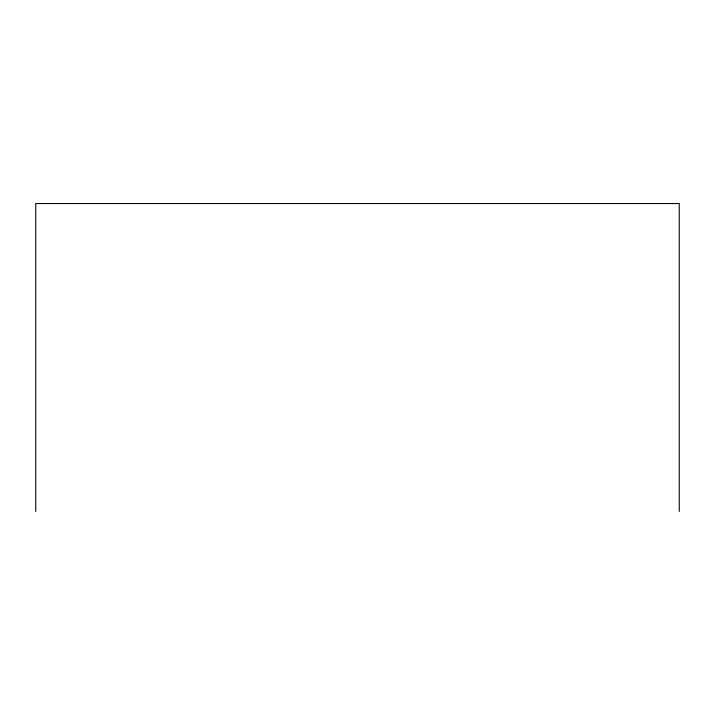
<?xml version="1.0" encoding="UTF-8"?>
<svg xmlns="http://www.w3.org/2000/svg" width="715" height="715" viewBox="0 0 715 715"><rect width="100%" height="100%" fill="white"/><g stroke="black" fill="none" stroke-linecap="round" stroke-linejoin="round"><path stroke-width="1.07" d="M679.25 511.466L679.25 203.534L35.75 203.534L35.75 511.466"/></g></svg>
